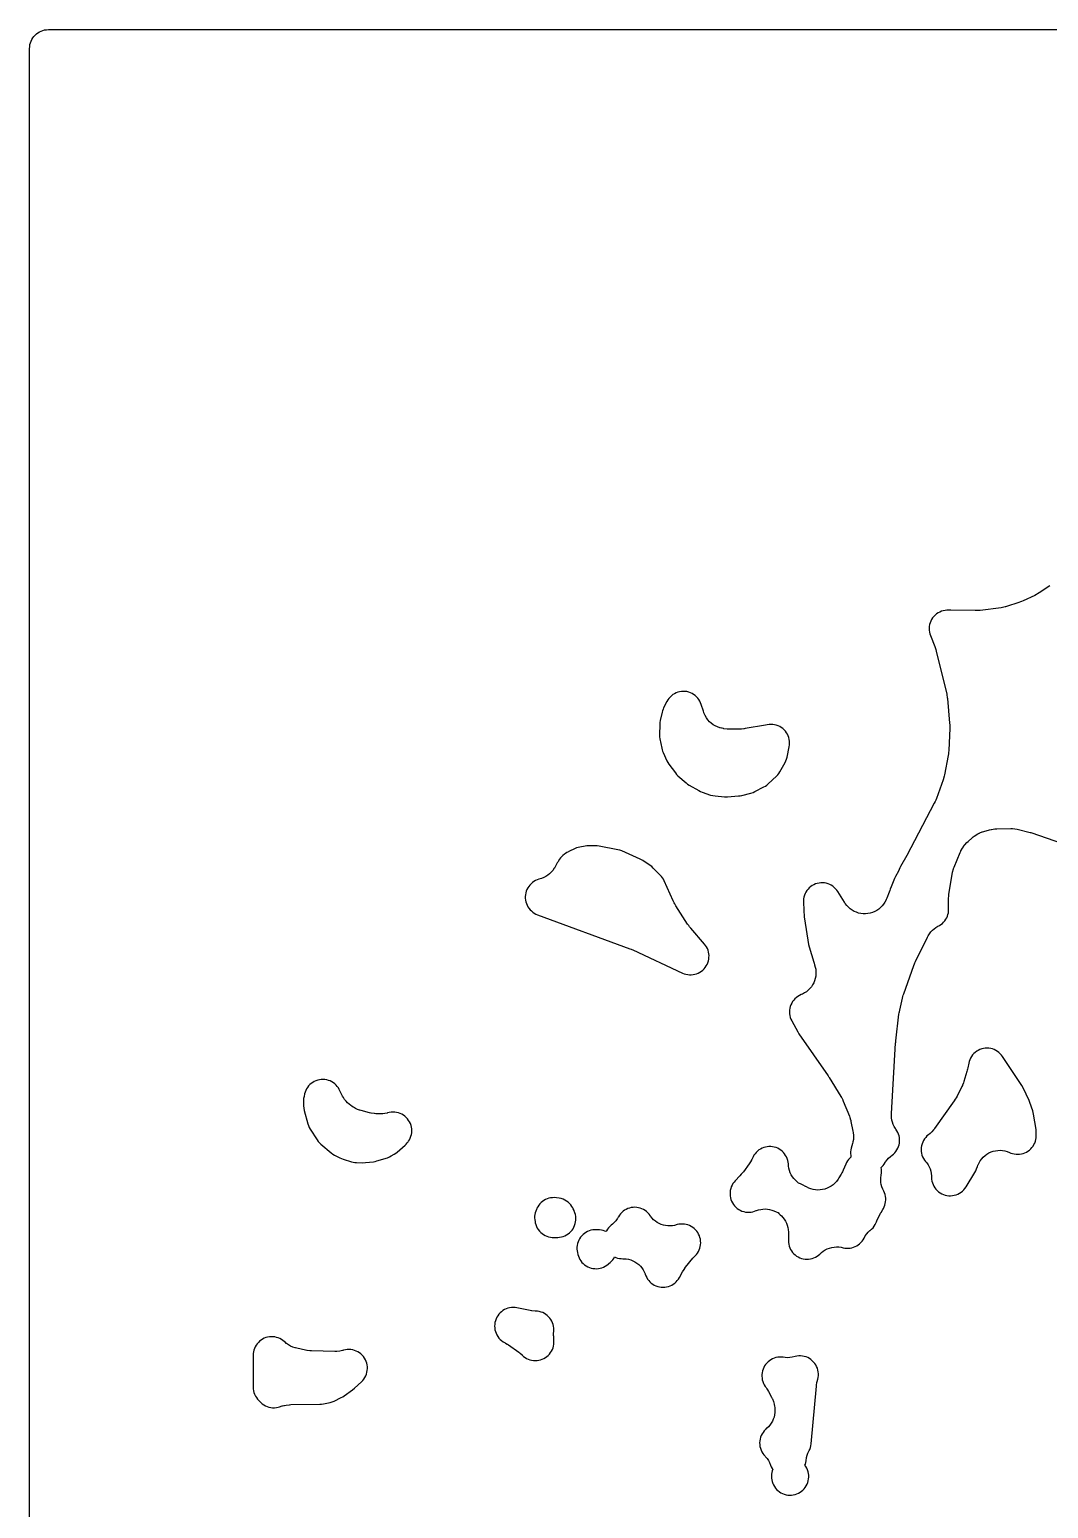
# Model space of a CAD drawing. Header units: millimetres. Extents: x 0 to 300, y 0 to 300.
# Drawn here: x -0.1 to 136.6, y 101.7 to 300.1 of the extents above; entities that cross this region are included whole.
import ezdxf

# ---------------------------------------------------------------- set-up
doc = ezdxf.new("R2010")
doc.units = ezdxf.units.MM
doc.layers.add('CUT', color=7, linetype='CONTINUOUS')

msp = doc.modelspace()

# ---------------------------------------------------------------- linework, layer by layer
at = {"layer": 'CUT'}
for points in [[(-0.15, 2.9225), (-0.15, 297), (-0.15, 297.5886), (-0.135, 297.8947), (-0.099, 298.1371), (-0.0395, 298.3748), (0.0431, 298.6056), (0.1479, 298.8271), (0.2738, 299.0373), (0.4198, 299.2341), (0.5844, 299.4156), (0.7659, 299.5802), (0.9627, 299.7262), (1.1729, 299.8521), (1.3944, 299.9569), (1.6252, 300.0395), (1.8629, 300.099), (2.1053, 300.135), (2.4114, 300.15), (297.5872, 300.15)], [(136.7988, 225.497), (135.3715, 224.5668), (135.1503, 224.4332), (134.9972, 224.3478), (134.7674, 224.2299), (133.2206, 223.5021), (133.0021, 223.4076), (132.8518, 223.3482), (132.6277, 223.2678), (130.9984, 222.7409), (130.83, 222.6907), (130.7996, 222.6825), (130.4567, 222.6061), (130.4257, 222.6007), (130.2519, 222.5747), (127.4642, 222.2236), (127.2031, 222.2), (127.0254, 222.1901), (126.7632, 222.1848), (123.5167, 222.2322), (123.2213, 222.2473), (122.9722, 222.2475), (122.7243, 222.223), (122.4801, 222.1739), (122.2419, 222.1007), (122.0123, 222.0042), (121.7934, 221.8854), (121.5874, 221.7453), (121.3963, 221.5855), (121.2221, 221.4074), (121.0665, 221.2129), (120.9311, 221.0038), (120.8171, 220.7823), (120.7257, 220.5506), (120.6578, 220.3109), (120.6141, 220.0656), (120.5951, 219.8173), (120.6009, 219.5682), (120.6314, 219.321), (120.6863, 219.078), (120.7652, 218.8417), (121.3446, 217.357), (121.4265, 217.1247), (121.4769, 216.9653), (121.5434, 216.7282), (122.9488, 211.0011), (122.9797, 210.8638), (122.9848, 210.8391), (123.0312, 210.5616), (123.0344, 210.5366), (123.0498, 210.3968), (123.3482, 207.1098), (123.3627, 206.8491), (123.3664, 206.672), (123.3628, 206.411), (123.2165, 203.4119), (123.1962, 203.165), (123.1769, 202.9979), (123.1404, 202.7528), (122.6631, 200.1436), (122.6314, 199.9888), (122.6251, 199.9612), (122.5423, 199.6561), (122.5337, 199.6292), (122.4827, 199.4795), (121.5713, 196.9796), (121.4747, 196.7404), (121.4036, 196.5804), (121.2907, 196.3484), (117.586, 189.3559), (116.7534, 187.8569), (116.6592, 187.669), (116.4726, 187.2544), (116.0728, 186.4997), (115.9564, 186.2469), (115.5087, 185.1125), (115.3725, 184.8098), (115.2982, 184.6255), (115.2389, 184.436), (115.2325, 184.4124), (114.9074, 183.5885), (114.8339, 183.4152), (114.82, 183.3846), (114.6615, 183.0772), (114.4894, 182.8127), (114.2917, 182.5667), (114.0704, 182.3418), (113.8276, 182.1402), (113.5658, 181.9639), (113.2877, 181.8148), (112.9961, 181.6943), (112.6938, 181.6037), (112.384, 181.5438), (112.0697, 181.5152), (111.7542, 181.5183), (111.4405, 181.553), (111.1319, 181.6189), (110.8315, 181.7155), (110.5423, 181.8417), (110.2671, 181.9962), (110.0089, 182.1776), (109.7701, 182.3839), (109.5532, 182.6131), (109.3418, 182.8869), (109.3226, 182.9145), (109.2191, 183.0717), (108.3331, 184.4943), (108.1939, 184.6952), (108.0357, 184.8816), (107.86, 185.0516), (107.6686, 185.2037), (107.4633, 185.3364), (107.2459, 185.4483), (107.0187, 185.5385), (106.7838, 185.6061), (106.5434, 185.6504), (106.2998, 185.671), (106.0553, 185.6677), (105.8124, 185.6406), (105.5732, 185.5899), (105.3402, 185.516), (105.1155, 185.4197), (104.9012, 185.302), (104.6995, 185.1639), (104.5123, 185.0067), (104.3413, 184.8321), (104.1881, 184.6415), (104.0543, 184.4369), (103.9411, 184.2202), (103.8497, 183.9935), (103.7808, 183.759), (103.7351, 183.5188), (103.7132, 183.2753), (103.7151, 183.0309), (103.8257, 181.0828), (103.8536, 180.826), (104.4103, 177.3788), (104.4839, 177.0586), (105.0952, 175.0222), (105.1436, 174.8773), (105.1441, 174.8758), (105.1491, 174.8623), (105.1906, 174.7517), (105.2145, 174.6852), (105.3107, 174.3714), (105.3728, 174.0654), (105.4042, 173.7563), (105.405, 173.4457), (105.3752, 173.1365), (105.315, 172.8318), (105.225, 172.5344), (105.1061, 172.2475), (104.9595, 171.9736), (104.7866, 171.7155), (104.5891, 171.4758), (104.3689, 171.2567), (104.1281, 171.0604), (103.8692, 170.8888), (103.5945, 170.7437), (103.4039, 170.6658), (103.1804, 170.5615), (102.9683, 170.4356), (102.7696, 170.2894), (102.5862, 170.1243), (102.4201, 169.942), (102.2727, 169.7442), (102.1455, 169.5328), (102.0398, 169.3099), (101.9566, 169.0777), (101.8966, 168.8384), (101.8605, 168.5943), (101.8487, 168.3479), (101.8612, 168.1016), (101.8979, 167.8576), (101.9585, 167.6185), (102.0423, 167.3865), (102.1486, 167.1639), (102.9551, 165.6695), (103.1038, 165.4279), (107.0307, 159.7907), (107.0914, 159.7007), (107.1318, 159.639), (107.1899, 159.5474), (108.7613, 156.9876), (108.8399, 156.8533), (108.8534, 156.829), (108.9936, 156.5514), (109.0051, 156.5261), (109.0665, 156.3831), (109.884, 154.3633), (109.9444, 154.2038), (109.9546, 154.1751), (110.0533, 153.8487), (110.0608, 153.8191), (110.0989, 153.6528), (110.3673, 152.3463), (110.399, 152.1716), (110.4039, 152.1403), (110.439, 151.8158), (110.443, 151.5181), (110.4188, 151.2213), (110.3616, 150.9), (110.3545, 150.8691), (110.3111, 150.6969), (110.1367, 150.0689), (110.0822, 149.8264), (110.052, 149.5798), (110.0465, 149.3313), (110.0656, 149.0836), (110.1052, 148.8615), (109.9555, 148.7298), (109.79, 148.5531), (109.6424, 148.3612), (109.5141, 148.1559), (109.4062, 147.9391), (109.0366, 147.0964), (108.9444, 146.9017), (108.878, 146.7713), (108.7747, 146.5821), (108.4851, 146.0859), (108.3857, 145.925), (108.3672, 145.8968), (108.1626, 145.6157), (107.9511, 145.3794), (107.7168, 145.1656), (107.4623, 144.9765), (107.1899, 144.814), (106.9026, 144.6798), (106.6032, 144.5752), (106.2948, 144.5013), (105.9806, 144.4588), (105.6636, 144.4482), (105.3472, 144.4695), (105.0345, 144.5226), (104.7288, 144.607), (104.4332, 144.7217), (104.1234, 144.8794), (104.0392, 144.9278), (104.0086, 144.9455), (104.0084, 144.9451), (103.6904, 145.1015), (103.6844, 145.1039), (103.3337, 145.2641), (103.3328, 145.262), (103.193, 145.325), (103.0502, 145.3729), (102.9419, 145.5004), (102.7643, 145.6719), (102.6528, 145.7694), (102.4412, 145.9949), (102.2528, 146.24), (102.0893, 146.5025), (101.9524, 146.7798), (101.8434, 147.0692), (101.7633, 147.3678), (101.713, 147.6729), (101.6946, 147.9546), (101.6672, 148.1947), (101.6168, 148.4311), (101.5437, 148.6615), (101.4488, 148.8838), (101.3328, 149.0958), (101.1969, 149.2957), (101.0424, 149.4815), (100.8706, 149.6516), (100.6832, 149.8042), (100.4819, 149.938), (100.2687, 150.0518), (100.0455, 150.1445), (99.8143, 150.2151), (99.5775, 150.2631), (99.337, 150.288), (99.0954, 150.2896), (98.8546, 150.2678), (98.6172, 150.2229), (98.3851, 150.1553), (98.1607, 150.0656), (97.946, 149.9546), (97.743, 149.8234), (97.5536, 149.6732), (97.3796, 149.5054), (97.2227, 149.3217), (97.0842, 149.1236), (96.9654, 148.913), (96.7769, 148.5373), (96.7059, 148.4026), (96.6927, 148.3788), (96.5345, 148.1187), (96.5194, 148.096), (96.4325, 147.971), (95.6559, 146.9002), (95.4947, 146.6935), (95.3805, 146.5572), (95.2053, 146.3623), (94.5678, 145.7014), (94.4057, 145.5158), (94.2626, 145.3152), (94.14, 145.1014), (94.039, 144.8766), (93.9607, 144.6429), (93.9057, 144.4026), (93.8747, 144.1582), (93.8679, 143.9118), (93.8853, 143.666), (93.9269, 143.4231), (93.9922, 143.1854), (94.0806, 142.9554), (94.1912, 142.7351), (94.323, 142.5268), (94.4746, 142.3326), (94.6446, 142.1541), (94.8314, 141.9933), (95.0331, 141.8517), (95.2477, 141.7306), (95.4732, 141.6312), (95.7074, 141.5545), (95.9481, 141.5013), (96.1928, 141.472), (96.4392, 141.4669), (96.6849, 141.4862), (96.9275, 141.5295), (97.1647, 141.5965), (97.3941, 141.6865), (97.4005, 141.6894), (97.6868, 141.7865), (97.9811, 141.8557), (98.2807, 141.8963), (98.5828, 141.908), (98.8846, 141.8906), (99.1834, 141.8443), (99.4763, 141.7695), (99.7607, 141.667), (100.0484, 141.5307), (100.2765, 141.4362), (100.3505, 141.4138), (100.4362, 141.3103), (100.6127, 141.1354), (100.7621, 141.0016), (100.9668, 140.7791), (101.1492, 140.538), (101.3076, 140.2806), (101.4406, 140.0091), (101.5469, 139.726), (101.6255, 139.4341), (101.6757, 139.136), (101.6991, 138.8055), (101.6999, 138.7732), (101.6996, 138.593), (101.6992, 138.5774), (101.6985, 138.4943), (101.7051, 137.6497), (101.7187, 137.4075), (101.7558, 137.1679), (101.8159, 136.9329), (101.8984, 136.7049), (102.0027, 136.4859), (102.1277, 136.2781), (102.2723, 136.0834), (102.435, 135.9036), (102.6144, 135.7404), (102.8088, 135.5954), (103.0163, 135.4698), (103.235, 135.365), (103.4628, 135.2819), (103.6976, 135.2212), (103.9372, 135.1835), (104.1793, 135.1693), (104.4216, 135.1786), (104.6619, 135.2113), (104.8979, 135.2671), (105.1274, 135.3455), (105.3482, 135.4459), (105.5582, 135.5671), (105.7556, 135.7081), (105.9383, 135.8676), (106.1283, 136.0504), (106.3767, 136.2454), (106.6435, 136.4146), (106.9259, 136.5561), (107.2211, 136.6686), (107.526, 136.7509), (107.8377, 136.8022), (108.1529, 136.8219), (108.4686, 136.81), (108.7814, 136.7664), (109.0351, 136.7046), (109.2695, 136.6593), (109.5072, 136.6365), (109.7459, 136.6365), (109.9836, 136.6593), (110.218, 136.7046), (110.447, 136.7721), (110.6685, 136.8611), (110.8805, 136.9709), (111.0811, 137.1003), (111.2684, 137.2483), (111.4408, 137.4135), (111.5966, 137.5944), (111.7344, 137.7894), (111.853, 137.9966), (111.8588, 138.0078), (112.0286, 138.3033), (112.2094, 138.5562), (112.4143, 138.7901), (112.6413, 139.0025), (112.6734, 139.0272), (112.8776, 139.2017), (113.0618, 139.3971), (113.224, 139.6111), (113.3624, 139.8413), (113.4752, 140.085), (113.5092, 140.1701), (113.5196, 140.1936), (113.5803, 140.3234), (114.0414, 141.2627), (114.1273, 141.4271), (114.1433, 141.4561), (114.3714, 141.8237), (114.3706, 141.8243), (114.4547, 141.9596), (114.5623, 142.1772), (114.6482, 142.4043), (114.7117, 142.6385), (114.7522, 142.8779), (114.7693, 143.12), (114.7629, 143.3627), (114.7329, 143.6036), (114.6797, 143.8404), (114.6038, 144.071), (114.5059, 144.2931), (114.3592, 144.5865), (114.2484, 144.8765), (114.1667, 145.176), (114.1149, 145.482), (114.0936, 145.7917), (114.1029, 146.102), (114.1466, 146.4394), (114.1561, 146.4918), (114.1874, 146.7319), (114.1953, 146.9739), (114.1798, 147.2155), (114.141, 147.4544), (114.1357, 147.4748), (114.2382, 147.5601), (114.4125, 147.7372), (114.5683, 147.9308), (114.7042, 148.1389), (114.7579, 148.2309), (114.9436, 148.486), (115.1539, 148.7213), (115.3868, 148.9343), (115.6235, 149.1107), (115.8124, 149.2665), (115.9853, 149.44), (116.1403, 149.6296), (116.276, 149.8335), (116.3911, 150.0496), (116.4845, 150.276), (116.5553, 150.5104), (116.6028, 150.7507), (116.6266, 150.9944), (116.6265, 151.2393), (116.6023, 151.483), (116.5545, 151.7232), (116.4834, 151.9575), (116.3897, 152.1838), (116.2743, 152.3998), (116.1383, 152.6035), (116.0716, 152.6936), (115.9114, 152.9618), (115.7786, 153.2447), (115.6746, 153.5393), (115.6003, 153.8428), (115.5565, 154.1521), (115.5424, 154.4943), (115.5427, 154.5276), (115.5489, 154.7139), (116.0993, 164.1664), (116.1074, 164.2766), (116.114, 164.3514), (116.1252, 164.4613), (116.546, 168.0387), (116.5752, 168.2395), (116.5987, 168.3753), (116.6386, 168.5742), (117.0144, 170.2133), (117.0713, 170.4314), (117.1144, 170.5783), (117.1844, 170.7926), (118.5529, 174.5934), (118.6302, 174.7904), (118.6864, 174.9226), (118.7747, 175.115), (120.384, 178.3754), (120.4675, 178.5348), (120.4831, 178.5629), (120.6572, 178.844), (120.8398, 179.0841), (121.0447, 179.3056), (121.2698, 179.5064), (121.5131, 179.6848), (121.7724, 179.839), (121.7762, 179.8408), (121.9866, 179.9525), (122.1855, 180.0838), (122.3709, 180.2335), (122.5413, 180.4001), (122.695, 180.5822), (122.8307, 180.778), (122.9471, 180.9859), (123.0432, 181.204), (123.1181, 181.4302), (123.1711, 181.6625), (123.2018, 181.8988), (123.2098, 182.137), (123.1922, 183.398), (123.1934, 183.5575), (123.1942, 183.5861), (123.2168, 183.9043), (123.2201, 183.9327), (123.2416, 184.0908), (123.6751, 186.843), (123.7167, 187.0635), (123.7252, 187.1025), (123.8474, 187.5341), (123.8606, 187.5718), (123.9409, 187.7813), (124.7495, 189.7174), (124.8355, 189.908), (124.8517, 189.9415), (125.0547, 190.3068), (125.0746, 190.3383), (125.191, 190.5119), (125.2238, 190.5579), (125.3488, 190.7235), (125.3719, 190.7524), (125.6483, 191.0617), (125.6744, 191.0879), (125.825, 191.2306), (126.3485, 191.6997), (126.5109, 191.8367), (126.6416, 191.9214), (127.1485, 192.2332), (127.3201, 192.3326), (127.3512, 192.3495), (127.3963, 192.3711), (127.7115, 192.4959), (127.7481, 192.5081), (127.9554, 192.5701), (128.7046, 192.7708), (128.9238, 192.8226), (128.9631, 192.8306), (129.4087, 192.8942), (129.4487, 192.8975), (129.6737, 192.9091), (131.5682, 192.9498), (131.7388, 192.9496), (131.7693, 192.9489), (132.0821, 192.9271), (132.3917, 192.877), (132.4215, 192.8708), (132.5877, 192.8321), (133.9903, 192.4718), (134.1351, 192.4315), (134.2329, 192.4021), (134.376, 192.356), (140.2618, 190.3292)]]:
    msp.add_lwpolyline(points, dxfattribs=at)
for points in [[(86.7055, 200.2145), (86.8835, 200.04), (87.9679, 199.0783), (88.1653, 198.9204), (88.3776, 198.7832), (89.6653, 198.0404), (89.8861, 197.9273), (90.1171, 197.8366), (91.2641, 197.4506), (91.5572, 197.3714), (91.8578, 197.3284), (93.1386, 197.2237), (93.3345, 197.2154), (93.5305, 197.2225), (95.0272, 197.3355), (95.2352, 197.3601), (95.4405, 197.4019), (96.6719, 197.7072), (96.9517, 197.7943), (97.2193, 197.9134), (98.4261, 198.538), (98.6229, 198.6514), (98.8086, 198.7823), (98.9817, 198.9295), (100.091, 199.9635), (100.2725, 200.1513), (100.4333, 200.3569), (100.5719, 200.5782), (101.2583, 201.8138), (101.3698, 202.0407), (101.4577, 202.2777), (101.5213, 202.5224), (101.8105, 203.9228), (101.8484, 204.1671), (101.8621, 204.4139), (101.8513, 204.6608), (101.8162, 204.9055), (101.7571, 205.1455), (101.6745, 205.3785), (101.5694, 205.6022), (101.4427, 205.8145), (101.2956, 206.0131), (101.1297, 206.1963), (100.9464, 206.3622), (100.7477, 206.5093), (100.5354, 206.6359), (100.3117, 206.741), (100.0787, 206.8235), (99.8386, 206.8825), (99.594, 206.9176), (99.347, 206.9283), (99.1002, 206.9146), (98.856, 206.8766), (98.6158, 206.8269), (95.9098, 206.3533), (95.7497, 206.3288), (95.721, 206.3251), (95.3984, 206.297), (95.3695, 206.2957), (95.2076, 206.2921), (93.7251, 206.2913), (93.5089, 206.2975), (93.4704, 206.2997), (93.0409, 206.3492), (93.003, 206.3558), (92.791, 206.3991), (92.7246, 206.4147), (92.54, 206.4629), (92.5073, 206.4724), (92.1758, 206.5867), (91.8855, 206.7211), (91.6104, 206.8844), (91.3534, 207.0747), (91.1169, 207.2902), (90.9037, 207.5286), (90.7106, 207.7945), (90.5295, 208.1079), (90.3674, 208.4761), (90.3543, 208.511), (90.2863, 208.709), (90.006, 209.6054), (89.921, 209.8364), (89.8138, 210.0579), (89.6854, 210.2678), (89.5369, 210.4641), (89.3698, 210.6448), (89.1858, 210.8082), (88.9866, 210.9527), (88.7741, 211.0769), (88.5505, 211.1797), (88.3179, 211.2599), (88.0785, 211.3169), (87.8346, 211.3501), (87.5887, 211.3592), (87.3431, 211.344), (87.1001, 211.3047), (86.8622, 211.2418), (86.6316, 211.1557), (86.4107, 211.0474), (86.2014, 210.918), (86.0059, 210.7685), (85.826, 210.6006), (85.6635, 210.4158), (85.5199, 210.2159), (85.3967, 210.0028), (84.9604, 209.1546), (84.8719, 208.9629), (84.7998, 208.7645), (84.7448, 208.5607), (84.4916, 207.4375), (84.4478, 207.1823), (84.4307, 206.9238), (84.4103, 205.5044), (84.4192, 205.2547), (84.453, 205.0071), (84.6934, 203.7268), (84.7396, 203.5264), (84.8022, 203.3304), (84.8807, 203.1403), (85.3943, 202.0279), (85.5187, 201.7922), (85.6675, 201.5711), (86.5457, 200.4058)], [(66.45, 184.3109), (66.406, 184.0734), (66.3852, 183.8327), (66.3877, 183.5911), (66.4135, 183.3509), (66.4624, 183.1144), (66.5338, 182.8836), (66.6272, 182.6608), (66.7417, 182.4481), (66.8762, 182.2474), (67.0294, 182.0606), (67.1999, 181.8895), (67.3862, 181.7357), (67.5864, 181.6005), (67.7987, 181.4853), (68.0212, 181.3911), (80.4421, 176.8274), (80.5898, 176.7695), (80.6893, 176.7281), (80.8345, 176.664), (87.4926, 173.5559), (87.7175, 173.464), (87.9502, 173.3943), (88.1885, 173.3475), (88.4303, 173.3241), (88.6732, 173.3243), (88.915, 173.348), (89.1533, 173.3951), (89.3859, 173.4651), (89.6106, 173.5573), (89.8253, 173.6709), (90.028, 173.8048), (90.2167, 173.9578), (90.3897, 174.1283), (90.5453, 174.3148), (90.6821, 174.5156), (90.7987, 174.7286), (90.8941, 174.952), (90.9674, 175.1836), (91.0179, 175.4212), (91.0451, 175.6626), (91.0487, 175.9055), (91.0287, 176.1476), (90.9854, 176.3866), (90.919, 176.6203), (90.8303, 176.8464), (90.72, 177.0628), (90.5893, 177.2676), (90.4393, 177.4586), (88.6064, 179.5733), (88.4396, 179.7802), (88.3314, 179.9245), (88.1797, 180.1427), (86.5955, 182.6016), (86.4561, 182.8363), (86.3674, 182.9988), (86.2455, 183.243), (85.015, 185.9497), (84.9174, 186.1418), (84.8036, 186.3249), (84.6746, 186.4974), (84.5311, 186.6582), (83.5588, 187.6577), (83.3636, 187.8381), (83.1503, 187.9968), (82.1788, 188.6422), (81.9971, 188.7521), (81.8067, 188.8462), (79.3349, 189.9397), (79.0681, 190.0399), (78.7916, 190.1092), (76.283, 190.5873), (76.0517, 190.6202), (75.8184, 190.6315), (74.881, 190.6328), (74.6544, 190.6228), (74.4296, 190.5923), (73.6971, 190.4589), (73.484, 190.4104), (73.2759, 190.3435), (73.0745, 190.2586), (72.2511, 189.8685), (72.1846, 189.8417), (71.9777, 189.7351), (71.7817, 189.6098), (71.6305, 189.5028), (71.4438, 189.3572), (71.2718, 189.1945), (71.116, 189.0163), (70.9777, 188.8241), (70.7824, 188.5237), (70.7401, 188.4513), (70.6757, 188.3468), (70.3809, 187.8049), (70.2877, 187.6432), (70.2703, 187.6148), (70.0772, 187.3313), (69.8763, 187.0914), (69.6525, 186.8727), (69.4081, 186.6773), (69.1454, 186.5071), (68.8672, 186.3639), (68.5761, 186.2491), (68.2017, 186.143), (67.9728, 186.066), (67.7523, 185.9673), (67.5424, 185.8477), (67.345, 185.7084), (67.162, 185.5507), (66.9951, 185.3761), (66.8458, 185.1862), (66.7155, 184.9828), (66.6054, 184.7678), (66.5167, 184.5431)], [(121.1174, 145.1872), (121.227, 144.9648), (121.358, 144.7543), (121.5093, 144.5578), (121.6793, 144.3773), (121.8664, 144.2145), (122.0686, 144.071), (122.2841, 143.9483), (122.5106, 143.8475), (122.7461, 143.7697), (122.9881, 143.7156), (123.2342, 143.6857), (123.4821, 143.6803), (123.7293, 143.6996), (123.9734, 143.7432), (124.212, 143.8108), (124.4427, 143.9017), (124.6633, 144.015), (124.8716, 144.1496), (125.0655, 144.3041), (125.2431, 144.4772), (125.4027, 144.6669), (125.5427, 144.8716), (126.7343, 146.8127), (126.8587, 147.0413), (126.9586, 147.2816), (127.0734, 147.6036), (127.1406, 147.7784), (127.1534, 147.8093), (127.3007, 148.1204), (127.4626, 148.3894), (127.6506, 148.6409), (127.8628, 148.8724), (128.0969, 149.0816), (128.3508, 149.2664), (128.6218, 149.4249), (128.9073, 149.5557), (129.2044, 149.6573), (129.5102, 149.7287), (129.8215, 149.7693), (130.1354, 149.7787), (130.4486, 149.7567), (130.7581, 149.7036), (131.0607, 149.6199), (131.3704, 149.4999), (131.5554, 149.4169), (131.7832, 149.3401), (132.0173, 149.2855), (132.2556, 149.2536), (132.4958, 149.2448), (132.7358, 149.2591), (132.9733, 149.2963), (133.2061, 149.3562), (133.4321, 149.4382), (133.6492, 149.5415), (133.8553, 149.6652), (134.0486, 149.8081), (134.2273, 149.9689), (134.3897, 150.1461), (134.5343, 150.3382), (134.6599, 150.5432), (134.7651, 150.7593), (134.8491, 150.9845), (134.9111, 151.2168), (134.9505, 151.454), (134.967, 151.6938), (134.976, 152.1364), (134.9707, 152.357), (134.946, 152.5762), (134.6222, 154.6323), (134.5769, 154.8543), (134.5116, 155.0712), (134.1174, 156.1945), (134.0136, 156.4458), (133.1927, 158.1612), (133.0255, 158.457), (130.4542, 162.3616), (130.3088, 162.5603), (130.1446, 162.7438), (129.9631, 162.9102), (129.7661, 163.0579), (129.5556, 163.1856), (129.3335, 163.2919), (129.102, 163.3759), (128.8635, 163.4367), (128.62, 163.4737), (128.3741, 163.4866), (128.1282, 163.4753), (127.8845, 163.4398), (127.6456, 163.3805), (127.4136, 163.298), (127.1908, 163.1931), (126.9795, 163.0667), (126.7816, 162.9202), (126.5991, 162.755), (126.4337, 162.5726), (126.2871, 162.3748), (126.1606, 162.1635), (126.0555, 161.9408), (125.9729, 161.7089), (125.9134, 161.47), (125.7927, 160.8571), (125.7504, 160.6682), (125.7183, 160.5407), (125.6663, 160.3543), (125.2497, 158.9968), (125.1991, 158.8439), (125.1895, 158.8168), (125.069, 158.5182), (125.057, 158.492), (124.9873, 158.3468), (124.3343, 157.06), (124.2019, 156.8211), (124.1062, 156.6623), (123.9567, 156.4337), (121.3142, 152.6955), (121.2028, 152.546), (121.1823, 152.5198), (120.9578, 152.2612), (120.7306, 152.0467), (120.4949, 151.8648), (120.3028, 151.7004), (120.1283, 151.5174), (119.9731, 151.3178), (119.839, 151.1035), (119.7271, 150.8767), (119.6387, 150.6398), (119.5747, 150.3952), (119.5358, 150.1454), (119.5223, 149.8929), (119.5343, 149.6403), (119.5718, 149.3903), (119.6344, 149.1453), (119.7213, 148.9079), (119.8319, 148.6805), (119.9648, 148.4654), (120.1188, 148.2648), (120.2634, 148.095), (120.441, 147.8388), (120.5923, 147.5663), (120.716, 147.2802), (120.8107, 146.9832), (120.8755, 146.6783), (120.9098, 146.3685), (120.9123, 146.1514), (120.9273, 145.9039), (120.9668, 145.6591), (121.0304, 145.4194)], [(39.2479, 159.288), (39.0035, 159.2808), (38.761, 159.2498), (38.5226, 159.1953), (38.2907, 159.1177), (38.0675, 159.0179), (37.8552, 158.8967), (37.6556, 158.7554), (37.4709, 158.5953), (37.3026, 158.4178), (37.1525, 158.2248), (37.022, 158.0181), (36.9123, 157.7995), (36.8245, 157.5713), (36.7593, 157.3357), (36.6879, 157.0173), (36.6401, 156.723), (36.6277, 156.4251), (36.6402, 155.7305), (36.6642, 155.4272), (36.7249, 155.1289), (37.2048, 153.3369), (37.2847, 153.0902), (37.3898, 152.8531), (37.5189, 152.6282), (38.4609, 151.1682), (38.6023, 150.9707), (38.7623, 150.7878), (38.9392, 150.6214), (40.3155, 149.4476), (40.5364, 149.2794), (40.7745, 149.1368), (41.4842, 148.7637), (41.6986, 148.6637), (41.9214, 148.5843), (43.0651, 148.2372), (43.2831, 148.1816), (43.5052, 148.1458), (43.7296, 148.1302), (44.5696, 148.1095), (44.9181, 148.1252), (46.0061, 148.2509), (46.2375, 148.2887), (46.4644, 148.3481), (47.8849, 148.7917), (48.1505, 148.8915), (48.4031, 149.0208), (48.8045, 149.2559), (49.0017, 149.3842), (49.1859, 149.5304), (50.2561, 150.4653), (50.4066, 150.6082), (50.5447, 150.7631), (50.6695, 150.9289), (50.7133, 150.9924), (50.844, 151.2037), (50.9531, 151.4269), (51.0394, 151.6599), (51.1023, 151.9003), (51.1409, 152.1457), (51.1551, 152.3938), (51.1445, 152.642), (51.1093, 152.888), (51.0499, 153.1292), (50.9668, 153.3634), (50.8609, 153.5882), (50.7333, 153.8013), (50.5851, 154.0007), (50.4178, 154.1844), (50.2331, 154.3506), (50.0328, 154.4977), (49.819, 154.6241), (49.5936, 154.7287), (49.359, 154.8105), (49.1174, 154.8685), (48.8712, 154.9022), (48.6229, 154.9114), (48.3749, 154.8958), (48.1297, 154.8557), (47.8897, 154.7915), (47.8495, 154.7786), (47.5404, 154.71), (47.259, 154.6732), (46.9618, 154.6602), (46.9328, 154.6602), (46.771, 154.6636), (46.325, 154.6827), (46.1262, 154.6965), (46.0908, 154.6999), (45.6968, 154.7591), (45.662, 154.7662), (45.4679, 154.8114), (44.3452, 155.1045), (44.1778, 155.1524), (44.148, 155.1616), (43.8471, 155.2709), (43.5829, 155.3956), (43.3073, 155.5586), (43.2813, 155.5757), (43.1379, 155.6746), (42.9331, 155.8229), (42.7932, 155.9294), (42.7686, 155.949), (42.5258, 156.1623), (42.3234, 156.3769), (42.1421, 156.6094), (41.968, 156.8818), (41.9523, 156.909), (41.8683, 157.0635), (41.4221, 157.9314), (41.2999, 158.1431), (41.1575, 158.3419), (40.9964, 158.5258), (40.818, 158.6931), (40.6242, 158.8422), (40.4168, 158.9716), (40.1977, 159.0802), (39.969, 159.1668), (39.733, 159.2307), (39.4919, 159.2712)], [(72.1306, 138.5529), (72.3229, 138.7056), (72.4993, 138.8764), (72.6581, 139.0637), (72.7978, 139.2657), (72.917, 139.4804), (73.0145, 139.7058), (73.0894, 139.9396), (73.1411, 140.1797), (73.1689, 140.4237), (73.1727, 140.6692), (73.1524, 140.914), (73.1081, 141.1555), (73.0404, 141.3915), (73.0298, 141.4225), (73.0292, 141.4245), (73.0244, 141.4413), (73.0151, 141.4728), (72.9335, 141.7072), (72.829, 141.9323), (72.7714, 142.0419), (72.642, 142.2602), (72.4912, 142.4643), (72.3204, 142.652), (72.1315, 142.8215), (71.9264, 142.9709), (71.7071, 143.0988), (71.7054, 143.0997), (71.4547, 143.2123), (71.1931, 143.2968), (70.9238, 143.352), (70.5743, 143.4039), (70.3115, 143.4287), (70.0476, 143.4258), (69.7855, 143.3951), (69.7812, 143.3943), (69.5468, 143.3425), (69.3184, 143.2684), (69.0982, 143.1728), (68.8882, 143.0564), (68.6903, 142.9205), (68.5064, 142.7662), (68.3381, 142.595), (68.187, 142.4084), (68.0545, 142.2083), (67.9418, 141.9963), (67.8713, 141.8467), (67.781, 141.6291), (67.7116, 141.4041), (67.6637, 141.1735), (67.6377, 140.9394), (67.6338, 140.704), (67.6521, 140.4691), (67.6924, 140.2371), (67.7352, 140.0451), (67.8007, 139.8069), (67.8894, 139.5764), (68.0005, 139.3557), (68.1328, 139.1471), (68.285, 138.9526), (68.4557, 138.774), (68.6431, 138.6131), (68.8456, 138.4716), (69.061, 138.3506), (69.2873, 138.2516), (69.5222, 138.1754), (69.7636, 138.1227), (70.0089, 138.0941), (70.0264, 138.0938), (70.0541, 138.0906), (70.2994, 138.0865), (70.4789, 138.0922), (70.5094, 138.0902), (70.7549, 138.0861), (70.9997, 138.1061), (71.2413, 138.15), (71.4774, 138.2174), (71.7058, 138.3076), (71.9242, 138.4198)], [(75.2291, 133.9814), (75.4685, 133.9292), (75.7119, 133.9006), (75.957, 133.8961), (76.2013, 133.9155), (76.4425, 133.9588), (76.6784, 134.0255), (76.9065, 134.115), (77.1248, 134.2263), (77.3312, 134.3585), (77.5236, 134.5103), (77.5874, 134.5659), (77.6019, 134.5762), (77.7939, 134.7273), (77.9702, 134.8964), (78.1292, 135.0819), (78.2693, 135.282), (78.3769, 135.473), (78.5481, 135.3985), (78.7774, 135.3239), (79.0127, 135.2718), (79.252, 135.2426), (79.493, 135.2366), (79.6162, 135.2395), (79.9268, 135.2159), (80.2335, 135.1617), (80.5333, 135.0775), (80.8234, 134.9639), (81.1008, 134.8223), (81.3628, 134.6539), (81.6069, 134.4604), (81.8306, 134.2437), (82.0318, 134.0059), (82.2085, 133.7494), (82.359, 133.4767), (82.4817, 133.1904), (82.4949, 133.1486), (82.5792, 132.921), (82.6852, 132.7025), (82.8118, 132.4954), (82.9579, 132.3016), (83.1222, 132.1228), (83.303, 131.9608), (83.4987, 131.8171), (83.7074, 131.6931), (83.9271, 131.5899), (84.1558, 131.5085), (84.3913, 131.4496), (84.6314, 131.4139), (84.8739, 131.4016), (85.1164, 131.413), (85.3567, 131.4477), (85.5924, 131.5056), (85.8215, 131.5862), (86.0416, 131.6885), (86.2508, 131.8117), (86.447, 131.9546), (86.6284, 132.1159), (86.7934, 132.294), (86.9403, 132.4873), (87.0678, 132.6939), (87.5007, 133.4786), (87.5853, 133.6242), (87.601, 133.6499), (87.7895, 133.9289), (87.8075, 133.9531), (87.9109, 134.086), (88.8895, 135.2866), (89.0659, 135.488), (89.2211, 135.6528), (89.2205, 135.6534), (89.3504, 135.7951), (89.4966, 135.9893), (89.6232, 136.1968), (89.729, 136.4156), (89.8131, 136.6437), (89.8747, 136.8789), (89.9131, 137.1189), (89.928, 137.3615), (89.9193, 137.6044), (89.8871, 137.8454), (89.8316, 138.082), (89.7534, 138.3122), (89.6532, 138.5336), (89.5319, 138.7443), (89.3908, 138.9422), (89.2311, 139.1255), (89.0544, 139.2924), (88.8623, 139.4414), (88.6567, 139.571), (88.4394, 139.68), (88.2126, 139.7674), (87.9783, 139.8323), (87.7389, 139.8742), (87.4965, 139.8927), (87.2535, 139.8875), (87.0121, 139.8587), (86.7747, 139.8067), (86.4241, 139.7117), (86.126, 139.6611), (85.8243, 139.6393), (85.522, 139.6466), (85.2217, 139.6829), (84.9263, 139.7478), (84.6386, 139.8409), (84.3611, 139.9611), (84.0964, 140.1075), (83.847, 140.2786), (83.6152, 140.4729), (83.4032, 140.6885), (83.2128, 140.9235), (83.1536, 141.0129), (83.0097, 141.2089), (82.8475, 141.3899), (82.6685, 141.5544), (82.4743, 141.7007), (82.2669, 141.8274), (82.0481, 141.9334), (81.82, 142.0176), (81.5849, 142.0793), (81.3449, 142.1179), (81.1023, 142.1329), (80.8593, 142.1244), (80.6183, 142.0922), (80.3816, 142.0368), (80.1514, 141.9587), (79.9299, 141.8586), (79.7191, 141.7375), (79.5211, 141.5965), (79.3378, 141.4369), (79.1708, 141.2602), (79.0217, 141.0682), (78.892, 140.8626), (78.8518, 140.7913), (78.7556, 140.6305), (78.7377, 140.6022), (78.5392, 140.3207), (78.3335, 140.0833), (78.1051, 139.8676), (77.9081, 139.7157), (77.7246, 139.5595), (77.5569, 139.3863), (77.4067, 139.1977), (77.2753, 138.9956), (77.2129, 138.8757), (77.0647, 138.9422), (76.8331, 139.02), (76.595, 139.0748), (76.3527, 139.1061), (76.1085, 139.1136), (76.102, 139.1135), (75.9211, 139.1213), (75.6787, 139.1199), (75.4375, 139.095), (75.1999, 139.047), (74.9681, 138.9761), (74.7443, 138.8831), (74.5305, 138.7689), (74.3287, 138.6345), (74.141, 138.4812), (73.9689, 138.3104), (73.8142, 138.1238), (73.6784, 137.923), (73.5626, 137.7101), (73.4679, 137.4869), (73.3953, 137.2556), (73.3455, 137.0184), (73.3189, 136.7775), (73.3157, 136.5351), (73.336, 136.2935), (73.3796, 136.0551), (73.4461, 135.822), (73.4573, 135.7889), (73.5129, 135.5936), (73.6027, 135.3656), (73.7144, 135.1475), (73.847, 134.9413), (73.9991, 134.7492), (74.1693, 134.5728), (74.3559, 134.414), (74.5572, 134.2742), (74.7712, 134.1547), (74.9959, 134.0568)], [(62.8358, 127.7799), (62.6892, 127.5818), (62.5627, 127.3702), (62.4577, 127.1472), (62.3752, 126.9149), (62.3159, 126.6757), (62.2805, 126.4317), (62.2693, 126.1855), (62.2824, 125.9393), (62.3197, 125.6956), (62.3808, 125.4568), (62.4651, 125.2252), (62.5718, 125.003), (62.6999, 124.7924), (62.8481, 124.5954), (63.015, 124.414), (63.1989, 124.2499), (63.3981, 124.1047), (63.6106, 123.9798), (63.6983, 123.9339), (63.7213, 123.9214), (63.9715, 123.7713), (63.9934, 123.757), (64.1139, 123.6747), (65.5156, 122.678), (65.6573, 122.5721), (65.6822, 122.5526), (65.9499, 122.3214), (65.9728, 122.2996), (65.977, 122.2955), (66.1567, 122.1331), (66.3513, 121.9889), (66.5589, 121.8641), (66.7776, 121.7601), (67.0054, 121.6777), (67.24, 121.6177), (67.4794, 121.5807), (67.7212, 121.5671), (67.9632, 121.5769), (68.2032, 121.6101), (68.4388, 121.6664), (68.6678, 121.7452), (68.8881, 121.8457), (69.0977, 121.9672), (69.2945, 122.1083), (69.4768, 122.2679), (69.6427, 122.4443), (69.7908, 122.6359), (69.9197, 122.841), (70.0281, 123.0576), (70.1151, 123.2837), (70.1797, 123.5171), (70.2215, 123.7557), (70.24, 123.9972), (70.235, 124.2393), (70.1975, 124.7821), (70.1899, 124.9422), (70.1891, 124.9709), (70.194, 125.2654), (70.2131, 125.4522), (70.226, 125.6941), (70.2155, 125.936), (70.1816, 126.1758), (70.1247, 126.4112), (70.0453, 126.64), (69.9441, 126.86), (69.8221, 127.0692), (69.6804, 127.2657), (69.5204, 127.4474), (69.3435, 127.6129), (69.1514, 127.7604), (68.946, 127.8887), (68.7292, 127.9965), (68.5029, 128.0829), (68.2693, 128.1469), (68.0306, 128.188), (67.7891, 128.2058), (67.7016, 128.208), (67.2755, 128.2446), (67.2374, 128.2501), (67.0248, 128.2871), (65.2681, 128.6448), (65.0245, 128.682), (64.7783, 128.6951), (64.5321, 128.6838), (64.2881, 128.6483), (64.0489, 128.589), (63.8166, 128.5064), (63.5936, 128.4014), (63.3821, 128.2749), (63.184, 128.1282), (63.0013, 127.9626)], [(38.7921, 115.7091), (39.0452, 115.7253), (39.2953, 115.7671), (40.1796, 115.9612), (40.4524, 116.0376), (40.7149, 116.1443), (41.6934, 116.6084), (41.8872, 116.711), (42.0713, 116.8302), (43.2063, 117.6377), (43.4609, 117.8454), (44.4038, 118.7237), (44.5766, 118.9014), (44.731, 119.0954), (44.8654, 119.3038), (44.9785, 119.5244), (45.0691, 119.7551), (45.1365, 119.9937), (45.1799, 120.2378), (45.199, 120.4849), (45.1934, 120.7328), (45.1634, 120.9788), (45.1091, 121.2207), (45.0311, 121.4561), (44.9302, 121.6825), (44.8074, 121.8978), (44.6638, 122.1), (44.501, 122.2869), (44.3204, 122.4567), (44.1239, 122.6079), (43.9134, 122.7388), (43.6909, 122.8482), (43.4588, 122.9351), (43.2191, 122.9985), (42.9744, 123.0379), (42.7269, 123.0529), (42.4792, 123.0433), (42.2336, 123.0092), (41.9927, 122.9509), (41.8861, 122.9195), (41.8501, 122.91), (41.4733, 122.8324), (41.0902, 122.7973), (41.0528, 122.796), (40.8435, 122.7944), (37.6984, 122.8584), (37.5124, 122.8668), (37.4792, 122.8691), (37.1097, 122.9135), (37.0769, 122.9191), (36.8942, 122.9551), (35.7048, 123.2197), (35.5242, 123.2647), (35.4921, 123.2735), (35.1672, 123.3805), (34.882, 123.507), (34.6107, 123.6612), (34.3315, 123.8589), (34.3053, 123.8794), (34.1871, 123.9771), (34.0385, 124.1132), (33.8533, 124.2671), (33.6542, 124.4024), (33.443, 124.518), (33.2216, 124.6127), (32.9922, 124.6857), (32.7568, 124.7363), (32.5176, 124.7639), (32.2769, 124.7685), (32.0368, 124.7499), (31.7997, 124.7082), (31.5676, 124.644), (31.3428, 124.5577), (31.1274, 124.4502), (30.9233, 124.3225), (30.7324, 124.1757), (30.5566, 124.0113), (30.3973, 123.8307), (30.2562, 123.6356), (30.1345, 123.4278), (30.0334, 123.2094), (29.9537, 122.9821), (29.8963, 122.7483), (29.8616, 122.5101), (29.85, 122.2696), (29.85, 118.025), (29.8628, 117.7727), (29.9009, 117.523), (29.9641, 117.2784), (30.0516, 117.0414), (30.1626, 116.8145), (30.2959, 116.5999), (30.4502, 116.3999), (30.7003, 116.1076), (30.8746, 115.9236), (31.0666, 115.7582), (31.2744, 115.6131), (31.4958, 115.4898), (31.7285, 115.3895), (31.9702, 115.3133), (32.2184, 115.2619), (32.4705, 115.236), (32.7239, 115.2357), (32.9761, 115.2611), (33.2244, 115.3118), (33.4058, 115.3686), (33.406, 115.3679), (33.7759, 115.4861), (33.8047, 115.4939), (33.9663, 115.5339), (34.0796, 115.5594), (34.2703, 115.597), (34.3045, 115.6028), (34.6905, 115.6481), (34.7251, 115.6504), (34.9193, 115.658)], [(99.4409, 106.2831), (99.4268, 106.0414), (99.436, 105.7994), (99.4687, 105.5595), (99.5244, 105.3238), (99.6026, 105.0947), (99.7027, 104.8741), (99.8236, 104.6643), (99.9642, 104.4672), (100.1233, 104.2846), (100.2992, 104.1183), (100.4904, 103.9697), (100.6952, 103.8404), (100.9114, 103.7315), (101.1372, 103.644), (101.1501, 103.6397), (101.3856, 103.5739), (101.6264, 103.5314), (101.8703, 103.5127), (102.1147, 103.5179), (102.3576, 103.547), (102.5964, 103.5996), (102.8289, 103.6753), (103.0529, 103.7734), (103.2663, 103.8928), (103.4669, 104.0326), (103.653, 104.1913), (103.8226, 104.3674), (103.9743, 104.5592), (104.1065, 104.765), (104.2179, 104.9827), (104.3075, 105.2102), (104.3745, 105.4454), (104.4182, 105.686), (104.4382, 105.9297), (104.4342, 106.1742), (104.4064, 106.4171), (104.355, 106.6562), (104.2805, 106.8891), (104.2701, 106.9168), (104.1718, 107.1441), (104.0515, 107.3606), (103.9287, 107.5377), (103.9786, 107.6617), (104.0468, 107.8938), (104.0922, 108.1314), (104.1516, 108.5509), (104.2268, 108.8549), (104.3327, 109.1515), (104.5075, 109.52), (104.5053, 109.521), (104.5655, 109.648), (104.6497, 109.8842), (104.7099, 110.1276), (104.7453, 110.3758), (105.4573, 118.1183), (105.4743, 118.2696), (105.4779, 118.2967), (105.5303, 118.5966), (105.5361, 118.6232), (105.5713, 118.7714), (105.6493, 119.0713), (105.6995, 119.3132), (105.7256, 119.5587), (105.7273, 119.8057), (105.7047, 120.0516), (105.6579, 120.2941), (105.5874, 120.5308), (105.4939, 120.7594), (105.3783, 120.9777), (105.2418, 121.1834), (105.0856, 121.3747), (104.9113, 121.5497), (104.7206, 121.7066), (104.5153, 121.8439), (104.2975, 121.9603), (104.0692, 122.0546), (103.8328, 122.126), (103.5905, 122.1737), (103.3446, 122.1972), (103.0977, 122.1964), (102.852, 122.1712), (102.61, 122.1219), (102.2047, 122.0182), (101.9001, 121.9722), (101.5906, 121.9563), (101.2811, 121.9709), (101.0023, 122.0118), (100.7605, 122.0354), (100.5176, 122.0354), (100.2758, 122.0118), (100.0375, 121.9649), (99.8048, 121.895), (99.58, 121.8029), (99.3652, 121.6894), (99.1625, 121.5556), (98.9736, 121.4028), (98.8005, 121.2323), (98.6448, 121.0459), (98.5079, 120.8452), (98.3911, 120.6322), (98.2956, 120.4088), (98.2222, 120.1772), (98.1716, 119.9396), (98.1443, 119.6982), (98.1405, 119.4553), (98.1604, 119.2132), (98.2036, 118.9742), (98.2699, 118.7405), (98.3585, 118.5143), (98.4687, 118.2978), (98.5993, 118.093), (98.7022, 117.9478), (98.8286, 117.7574), (98.9105, 117.6253), (99.0253, 117.4273), (99.4451, 116.6486), (99.5388, 116.4626), (99.5545, 116.429), (99.6976, 116.0742), (99.8005, 115.7057), (99.8085, 115.6695), (99.8477, 115.465), (99.8503, 115.4488), (99.8753, 115.2673), (99.8789, 115.2348), (99.9003, 114.8986), (99.8898, 114.5915), (99.8494, 114.2869), (99.7794, 113.9877), (99.6805, 113.6968), (99.5538, 113.4169), (99.4003, 113.1507), (99.2216, 112.9007), (99.0193, 112.6694), (98.7739, 112.4387), (98.8188, 112.477), (98.629, 112.3149), (98.4564, 112.1349), (98.3026, 111.9385), (98.1692, 111.7278), (98.0574, 111.5048), (97.9683, 111.2718), (97.9029, 111.0311), (97.8619, 110.7851), (97.8455, 110.5362), (97.8541, 110.2869), (97.8874, 110.0397), (97.9452, 109.7971), (98.0269, 109.5614), (98.1317, 109.3351), (98.2585, 109.1203), (98.406, 108.9192), (98.5729, 108.7338), (98.6474, 108.659), (98.8437, 108.4181), (99.0154, 108.159), (99.1606, 107.8842), (99.3021, 107.5374), (99.4042, 107.3181), (99.527, 107.1096), (99.6171, 106.986), (99.5447, 106.7908), (99.4821, 106.5511), (99.4435, 106.3065)]]:
    msp.add_lwpolyline(points, close=True, dxfattribs=at)

doc.saveas('drawing.dxf')
